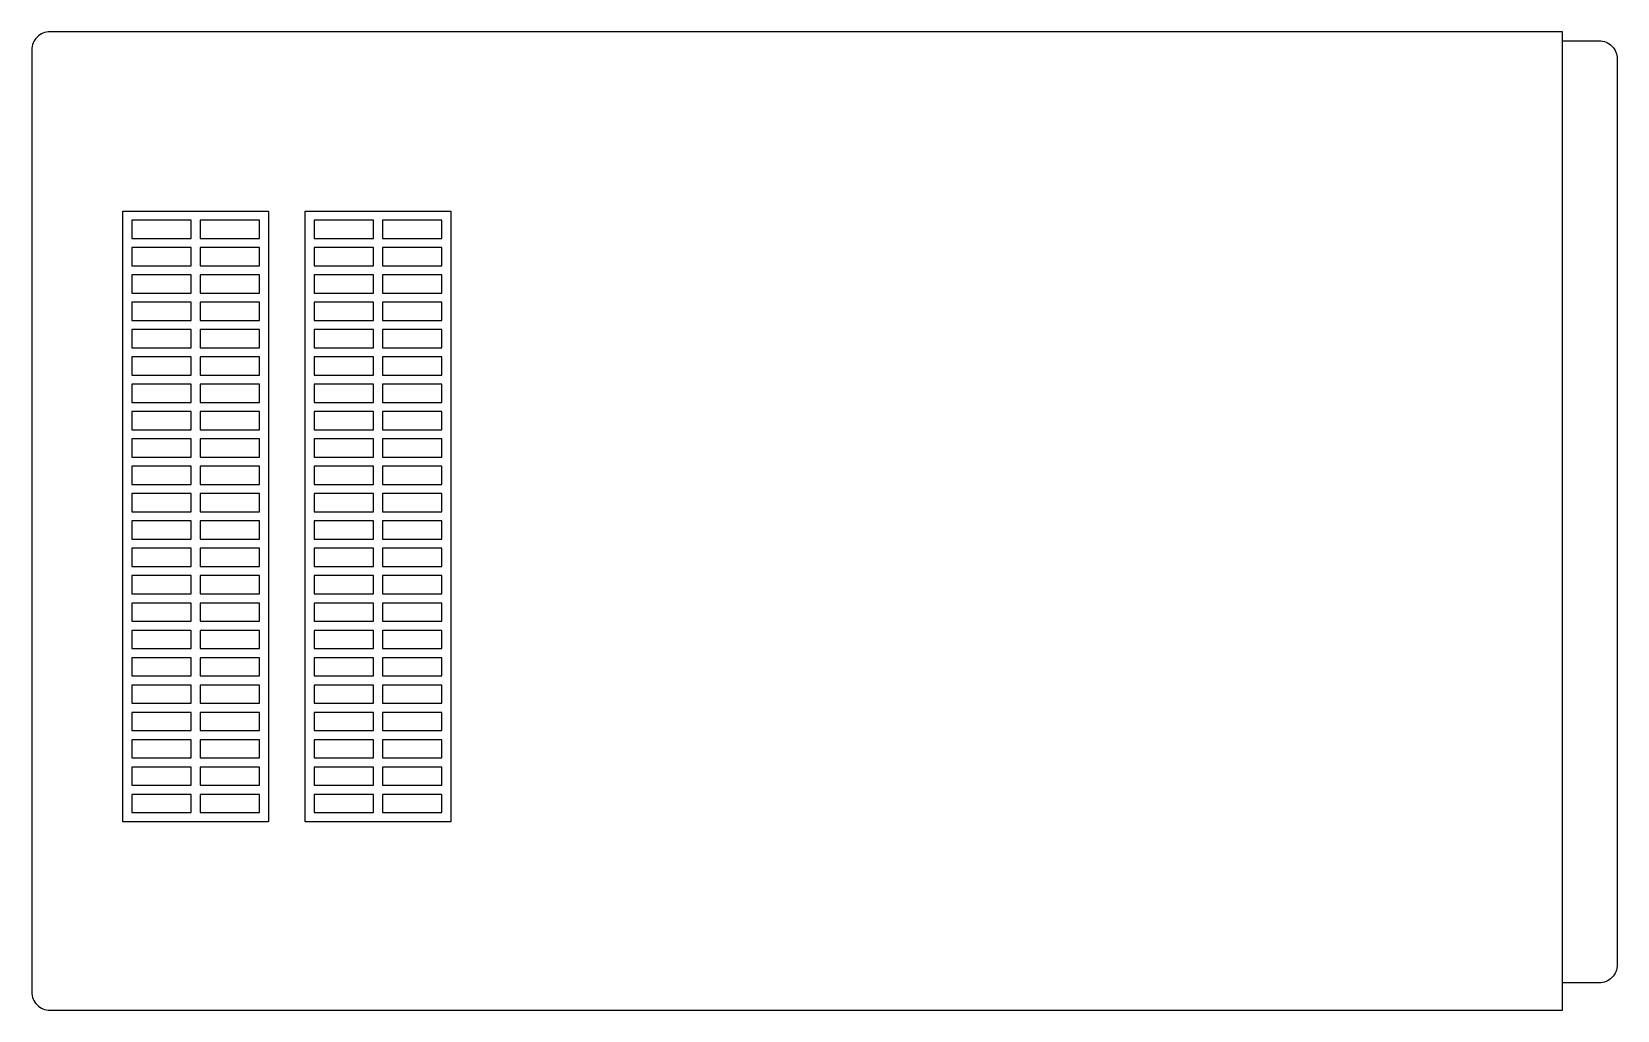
# Model space of a CAD drawing. Header units: millimetres. Extents: x 1423.185 to 1424.055, y 2716.544 to 2717.081.
import ezdxf

# ---------------------------------------------------------------- set-up
doc = ezdxf.new("R2010")
doc.units = ezdxf.units.MM
doc.header["$LTSCALE"] = 10
doc.layers.add('Equipam_diversos', color=1, linetype='Continuous')

msp = doc.modelspace()

# ---------------------------------------------------------------- linework, layer by layer
at = {"layer": 'Equipam_diversos'}
msp.add_lwpolyline([(1423.19506, 2716.54358), (1424.02506, 2716.54358), (1424.02506, 2717.08058), (1423.19506, 2717.08058, 0.414214), (1423.18506, 2717.07058), (1423.18506, 2716.55358, 0.414214)], format="xyb", close=True, dxfattribs=at)
msp.add_lwpolyline([(1424.02506, 2717.07558), (1424.04506, 2717.07558, -0.414214), (1424.05506, 2717.06558), (1424.05506, 2716.56858, -0.414214), (1424.04506, 2716.55858), (1424.02506, 2716.55858)], format="xyb", dxfattribs=at)
for points in [[(1423.23506, 2716.98208), (1423.31506, 2716.98208), (1423.31506, 2716.64708), (1423.23506, 2716.64708)], [(1423.24006, 2716.97708), (1423.24006, 2716.96708), (1423.27256, 2716.96708), (1423.27256, 2716.97708)], [(1423.27756, 2716.97708), (1423.27756, 2716.96708), (1423.31006, 2716.96708), (1423.31006, 2716.97708)], [(1423.33506, 2716.98208), (1423.41506, 2716.98208), (1423.41506, 2716.64708), (1423.33506, 2716.64708)], [(1423.34006, 2716.97708), (1423.34006, 2716.96708), (1423.37256, 2716.96708), (1423.37256, 2716.97708)], [(1423.37756, 2716.97708), (1423.37756, 2716.96708), (1423.41006, 2716.96708), (1423.41006, 2716.97708)], [(1423.24006, 2716.96208), (1423.24006, 2716.95208), (1423.27256, 2716.95208), (1423.27256, 2716.96208)], [(1423.27756, 2716.96208), (1423.27756, 2716.95208), (1423.31006, 2716.95208), (1423.31006, 2716.96208)], [(1423.34006, 2716.96208), (1423.34006, 2716.95208), (1423.37256, 2716.95208), (1423.37256, 2716.96208)], [(1423.37756, 2716.96208), (1423.37756, 2716.95208), (1423.41006, 2716.95208), (1423.41006, 2716.96208)], [(1423.24006, 2716.94708), (1423.24006, 2716.93708), (1423.27256, 2716.93708), (1423.27256, 2716.94708)], [(1423.27756, 2716.94708), (1423.27756, 2716.93708), (1423.31006, 2716.93708), (1423.31006, 2716.94708)], [(1423.34006, 2716.94708), (1423.34006, 2716.93708), (1423.37256, 2716.93708), (1423.37256, 2716.94708)], [(1423.37756, 2716.94708), (1423.37756, 2716.93708), (1423.41006, 2716.93708), (1423.41006, 2716.94708)], [(1423.24006, 2716.93208), (1423.24006, 2716.92208), (1423.27256, 2716.92208), (1423.27256, 2716.93208)], [(1423.27756, 2716.93208), (1423.27756, 2716.92208), (1423.31006, 2716.92208), (1423.31006, 2716.93208)], [(1423.34006, 2716.93208), (1423.34006, 2716.92208), (1423.37256, 2716.92208), (1423.37256, 2716.93208)], [(1423.37756, 2716.93208), (1423.37756, 2716.92208), (1423.41006, 2716.92208), (1423.41006, 2716.93208)], [(1423.24006, 2716.91708), (1423.24006, 2716.90708), (1423.27256, 2716.90708), (1423.27256, 2716.91708)], [(1423.27756, 2716.91708), (1423.27756, 2716.90708), (1423.31006, 2716.90708), (1423.31006, 2716.91708)], [(1423.34006, 2716.91708), (1423.34006, 2716.90708), (1423.37256, 2716.90708), (1423.37256, 2716.91708)], [(1423.37756, 2716.91708), (1423.37756, 2716.90708), (1423.41006, 2716.90708), (1423.41006, 2716.91708)], [(1423.24006, 2716.90208), (1423.24006, 2716.89208), (1423.27256, 2716.89208), (1423.27256, 2716.90208)], [(1423.27756, 2716.90208), (1423.27756, 2716.89208), (1423.31006, 2716.89208), (1423.31006, 2716.90208)], [(1423.34006, 2716.90208), (1423.34006, 2716.89208), (1423.37256, 2716.89208), (1423.37256, 2716.90208)], [(1423.37756, 2716.90208), (1423.37756, 2716.89208), (1423.41006, 2716.89208), (1423.41006, 2716.90208)], [(1423.24006, 2716.88708), (1423.24006, 2716.87708), (1423.27256, 2716.87708), (1423.27256, 2716.88708)], [(1423.27756, 2716.88708), (1423.27756, 2716.87708), (1423.31006, 2716.87708), (1423.31006, 2716.88708)], [(1423.34006, 2716.88708), (1423.34006, 2716.87708), (1423.37256, 2716.87708), (1423.37256, 2716.88708)], [(1423.37756, 2716.88708), (1423.37756, 2716.87708), (1423.41006, 2716.87708), (1423.41006, 2716.88708)], [(1423.24006, 2716.87208), (1423.24006, 2716.86208), (1423.27256, 2716.86208), (1423.27256, 2716.87208)], [(1423.27756, 2716.87208), (1423.27756, 2716.86208), (1423.31006, 2716.86208), (1423.31006, 2716.87208)], [(1423.34006, 2716.87208), (1423.34006, 2716.86208), (1423.37256, 2716.86208), (1423.37256, 2716.87208)], [(1423.37756, 2716.87208), (1423.37756, 2716.86208), (1423.41006, 2716.86208), (1423.41006, 2716.87208)], [(1423.24006, 2716.85708), (1423.24006, 2716.84708), (1423.27256, 2716.84708), (1423.27256, 2716.85708)], [(1423.27756, 2716.85708), (1423.27756, 2716.84708), (1423.31006, 2716.84708), (1423.31006, 2716.85708)], [(1423.34006, 2716.85708), (1423.34006, 2716.84708), (1423.37256, 2716.84708), (1423.37256, 2716.85708)], [(1423.37756, 2716.85708), (1423.37756, 2716.84708), (1423.41006, 2716.84708), (1423.41006, 2716.85708)], [(1423.24006, 2716.84208), (1423.24006, 2716.83208), (1423.27256, 2716.83208), (1423.27256, 2716.84208)], [(1423.27756, 2716.84208), (1423.27756, 2716.83208), (1423.31006, 2716.83208), (1423.31006, 2716.84208)], [(1423.34006, 2716.84208), (1423.34006, 2716.83208), (1423.37256, 2716.83208), (1423.37256, 2716.84208)], [(1423.37756, 2716.84208), (1423.37756, 2716.83208), (1423.41006, 2716.83208), (1423.41006, 2716.84208)], [(1423.24006, 2716.82708), (1423.24006, 2716.81708), (1423.27256, 2716.81708), (1423.27256, 2716.82708)], [(1423.27756, 2716.82708), (1423.27756, 2716.81708), (1423.31006, 2716.81708), (1423.31006, 2716.82708)], [(1423.34006, 2716.82708), (1423.34006, 2716.81708), (1423.37256, 2716.81708), (1423.37256, 2716.82708)], [(1423.37756, 2716.82708), (1423.37756, 2716.81708), (1423.41006, 2716.81708), (1423.41006, 2716.82708)], [(1423.24006, 2716.81208), (1423.24006, 2716.80208), (1423.27256, 2716.80208), (1423.27256, 2716.81208)], [(1423.27756, 2716.81208), (1423.27756, 2716.80208), (1423.31006, 2716.80208), (1423.31006, 2716.81208)], [(1423.34006, 2716.81208), (1423.34006, 2716.80208), (1423.37256, 2716.80208), (1423.37256, 2716.81208)], [(1423.37756, 2716.81208), (1423.37756, 2716.80208), (1423.41006, 2716.80208), (1423.41006, 2716.81208)], [(1423.24006, 2716.79708), (1423.24006, 2716.78708), (1423.27256, 2716.78708), (1423.27256, 2716.79708)], [(1423.27756, 2716.79708), (1423.27756, 2716.78708), (1423.31006, 2716.78708), (1423.31006, 2716.79708)], [(1423.34006, 2716.79708), (1423.34006, 2716.78708), (1423.37256, 2716.78708), (1423.37256, 2716.79708)], [(1423.37756, 2716.79708), (1423.37756, 2716.78708), (1423.41006, 2716.78708), (1423.41006, 2716.79708)], [(1423.24006, 2716.78208), (1423.24006, 2716.77208), (1423.27256, 2716.77208), (1423.27256, 2716.78208)], [(1423.27756, 2716.78208), (1423.27756, 2716.77208), (1423.31006, 2716.77208), (1423.31006, 2716.78208)], [(1423.34006, 2716.78208), (1423.34006, 2716.77208), (1423.37256, 2716.77208), (1423.37256, 2716.78208)], [(1423.37756, 2716.78208), (1423.37756, 2716.77208), (1423.41006, 2716.77208), (1423.41006, 2716.78208)], [(1423.24006, 2716.76708), (1423.24006, 2716.75708), (1423.27256, 2716.75708), (1423.27256, 2716.76708)], [(1423.27756, 2716.76708), (1423.27756, 2716.75708), (1423.31006, 2716.75708), (1423.31006, 2716.76708)], [(1423.34006, 2716.76708), (1423.34006, 2716.75708), (1423.37256, 2716.75708), (1423.37256, 2716.76708)], [(1423.37756, 2716.76708), (1423.37756, 2716.75708), (1423.41006, 2716.75708), (1423.41006, 2716.76708)], [(1423.24006, 2716.75208), (1423.24006, 2716.74208), (1423.27256, 2716.74208), (1423.27256, 2716.75208)], [(1423.27756, 2716.75208), (1423.27756, 2716.74208), (1423.31006, 2716.74208), (1423.31006, 2716.75208)], [(1423.34006, 2716.75208), (1423.34006, 2716.74208), (1423.37256, 2716.74208), (1423.37256, 2716.75208)], [(1423.37756, 2716.75208), (1423.37756, 2716.74208), (1423.41006, 2716.74208), (1423.41006, 2716.75208)], [(1423.24006, 2716.73708), (1423.24006, 2716.72708), (1423.27256, 2716.72708), (1423.27256, 2716.73708)], [(1423.27756, 2716.73708), (1423.27756, 2716.72708), (1423.31006, 2716.72708), (1423.31006, 2716.73708)], [(1423.34006, 2716.73708), (1423.34006, 2716.72708), (1423.37256, 2716.72708), (1423.37256, 2716.73708)], [(1423.37756, 2716.73708), (1423.37756, 2716.72708), (1423.41006, 2716.72708), (1423.41006, 2716.73708)], [(1423.24006, 2716.72208), (1423.24006, 2716.71208), (1423.27256, 2716.71208), (1423.27256, 2716.72208)], [(1423.27756, 2716.72208), (1423.27756, 2716.71208), (1423.31006, 2716.71208), (1423.31006, 2716.72208)], [(1423.34006, 2716.72208), (1423.34006, 2716.71208), (1423.37256, 2716.71208), (1423.37256, 2716.72208)], [(1423.37756, 2716.72208), (1423.37756, 2716.71208), (1423.41006, 2716.71208), (1423.41006, 2716.72208)], [(1423.24006, 2716.70708), (1423.24006, 2716.69708), (1423.27256, 2716.69708), (1423.27256, 2716.70708)], [(1423.27756, 2716.70708), (1423.27756, 2716.69708), (1423.31006, 2716.69708), (1423.31006, 2716.70708)], [(1423.34006, 2716.70708), (1423.34006, 2716.69708), (1423.37256, 2716.69708), (1423.37256, 2716.70708)], [(1423.37756, 2716.70708), (1423.37756, 2716.69708), (1423.41006, 2716.69708), (1423.41006, 2716.70708)], [(1423.24006, 2716.69208), (1423.24006, 2716.68208), (1423.27256, 2716.68208), (1423.27256, 2716.69208)], [(1423.27756, 2716.69208), (1423.27756, 2716.68208), (1423.31006, 2716.68208), (1423.31006, 2716.69208)], [(1423.34006, 2716.69208), (1423.34006, 2716.68208), (1423.37256, 2716.68208), (1423.37256, 2716.69208)], [(1423.37756, 2716.69208), (1423.37756, 2716.68208), (1423.41006, 2716.68208), (1423.41006, 2716.69208)], [(1423.24006, 2716.67708), (1423.24006, 2716.66708), (1423.27256, 2716.66708), (1423.27256, 2716.67708)], [(1423.27756, 2716.67708), (1423.27756, 2716.66708), (1423.31006, 2716.66708), (1423.31006, 2716.67708)], [(1423.34006, 2716.67708), (1423.34006, 2716.66708), (1423.37256, 2716.66708), (1423.37256, 2716.67708)], [(1423.37756, 2716.67708), (1423.37756, 2716.66708), (1423.41006, 2716.66708), (1423.41006, 2716.67708)], [(1423.24006, 2716.66208), (1423.24006, 2716.65208), (1423.27256, 2716.65208), (1423.27256, 2716.66208)], [(1423.27756, 2716.66208), (1423.27756, 2716.65208), (1423.31006, 2716.65208), (1423.31006, 2716.66208)], [(1423.34006, 2716.66208), (1423.34006, 2716.65208), (1423.37256, 2716.65208), (1423.37256, 2716.66208)], [(1423.37756, 2716.66208), (1423.37756, 2716.65208), (1423.41006, 2716.65208), (1423.41006, 2716.66208)]]:
    msp.add_lwpolyline(points, close=True, dxfattribs=at)

doc.saveas('drawing.dxf')
